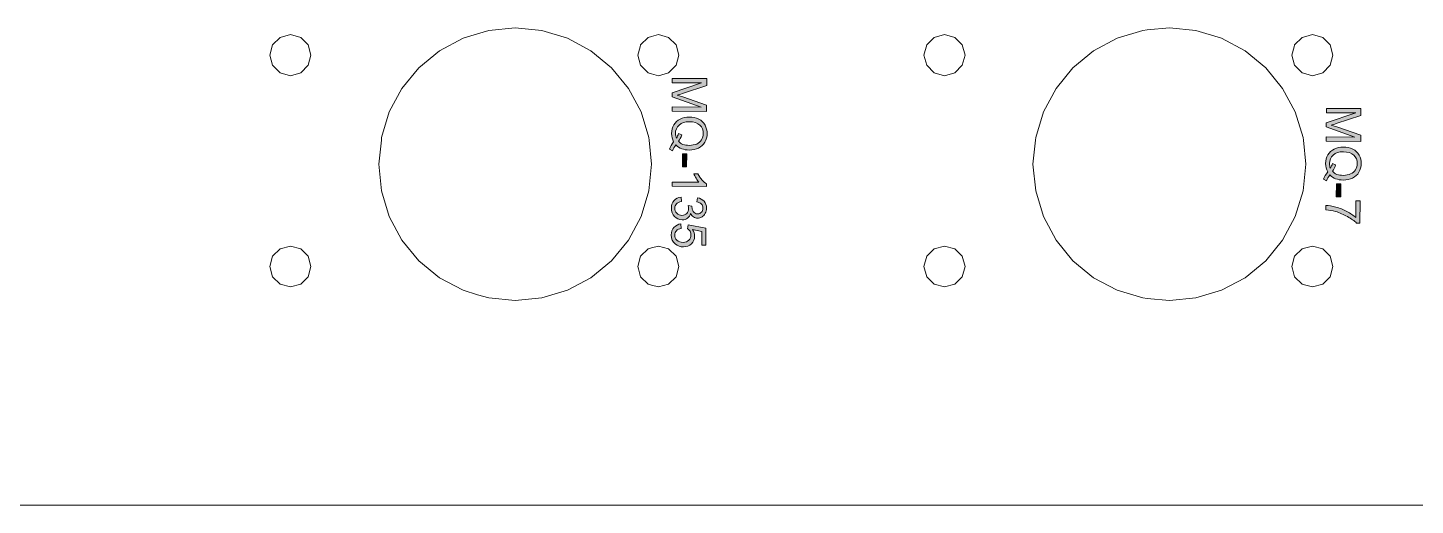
# Model space of a CAD drawing. Header units: inches. Extents: x -141 to 256, y 168 to 398.
# Drawn here: x -31.2 to 70.7, y 288.2 to 323.3 of the extents above; entities that cross this region are included whole.
import ezdxf

# ---------------------------------------------------------------- set-up
doc = ezdxf.new("R2010")
doc.units = ezdxf.units.IN
doc.header["$MEASUREMENT"] = 0
doc.layers.add('Capa 1', color=7, linetype='Continuous')

# ---------------------------------------------------------------- blocks, each defined once
blk = doc.blocks.new('block 8')
at = {"layer": 'Capa 1', "true_color": 0x575756}
h = blk.add_hatch(color=251, dxfattribs=at)
h.dxf.hatch_style = 2
edge = h.paths.add_edge_path()
edge.add_spline(control_points=[(16.15, 319.54), (16.15, 319.54), (18.68, 319.53), (18.68, 319.53), (18.68, 319.53), (18.68, 319.02), (18.68, 319.02), (18.68, 319.02), (16.89, 318.43), (16.89, 318.43), (16.72, 318.38), (16.6, 318.34), (16.51, 318.31), (16.61, 318.28), (16.74, 318.24), (16.92, 318.18), (16.92, 318.18), (18.67, 317.57), (18.67, 317.57), (18.67, 317.57), (18.67, 317.12), (18.67, 317.12), (18.67, 317.12), (16.15, 317.13), (16.15, 317.13), (16.15, 317.13), (16.15, 317.45), (16.15, 317.45), (16.15, 317.45), (18.26, 317.44), (18.26, 317.44), (18.26, 317.44), (16.15, 318.18), (16.15, 318.18), (16.15, 318.18), (16.15, 318.48), (16.15, 318.48), (16.15, 318.48), (18.3, 319.21), (18.3, 319.21), (18.3, 319.21), (16.15, 319.21), (16.15, 319.21), (16.15, 319.21), (16.15, 319.54), (16.15, 319.54)], knot_values=[0, 0, 0, 0, 1, 1, 1, 2, 2, 2, 3, 3, 3, 4, 4, 4, 5, 5, 5, 6, 6, 6, 7, 7, 7, 8, 8, 8, 9, 9, 9, 10, 10, 10, 11, 11, 11, 12, 12, 12, 13, 13, 13, 14, 14, 14, 15, 15, 15, 15], degree=3, periodic=1)
h = blk.add_hatch(color=251, dxfattribs=at)
h.dxf.hatch_style = 2
edge = h.paths.add_edge_path()
edge.add_spline(control_points=[(16.41, 314.67), (16.3, 314.52), (16.22, 314.37), (16.17, 314.24), (16.17, 314.24), (15.94, 314.34), (15.94, 314.34), (16.01, 314.52), (16.11, 314.7), (16.25, 314.88), (16.15, 315.07), (16.1, 315.28), (16.1, 315.5), (16.1, 315.73), (16.15, 315.94), (16.27, 316.13), (16.38, 316.31), (16.53, 316.45), (16.73, 316.55), (16.93, 316.65), (17.16, 316.7), (17.41, 316.7), (17.66, 316.7), (17.88, 316.65), (18.09, 316.55), (18.29, 316.45), (18.45, 316.3), (18.55, 316.12), (18.66, 315.93), (18.71, 315.72), (18.71, 315.49), (18.71, 315.26), (18.65, 315.05), (18.54, 314.86), (18.43, 314.67), (18.28, 314.53), (18.08, 314.43), (17.88, 314.33), (17.65, 314.29), (17.4, 314.29), (17.19, 314.29), (17.01, 314.32), (16.84, 314.38), (16.67, 314.45), (16.53, 314.54), (16.41, 314.67)], knot_values=[0, 0, 0, 0, 1, 1, 1, 2, 2, 2, 3, 3, 3, 4, 4, 4, 5, 5, 5, 6, 6, 6, 7, 7, 7, 8, 8, 8, 9, 9, 9, 10, 10, 10, 11, 11, 11, 12, 12, 12, 13, 13, 13, 14, 14, 14, 15, 15, 15, 15], degree=3, periodic=1)
edge = h.paths.add_edge_path()
edge.add_spline(control_points=[(16.84, 315.41), (16.78, 315.21), (16.7, 315.05), (16.6, 314.93), (16.77, 314.73), (17.04, 314.63), (17.4, 314.63), (17.61, 314.63), (17.79, 314.67), (17.94, 314.73), (18.09, 314.8), (18.21, 314.9), (18.3, 315.04), (18.38, 315.17), (18.42, 315.32), (18.42, 315.49), (18.42, 315.74), (18.34, 315.94), (18.17, 316.11), (18, 316.27), (17.74, 316.36), (17.41, 316.36), (17.08, 316.36), (16.83, 316.28), (16.65, 316.12), (16.47, 315.96), (16.38, 315.75), (16.38, 315.5), (16.38, 315.38), (16.41, 315.26), (16.45, 315.16), (16.52, 315.26), (16.57, 315.37), (16.6, 315.49), (16.6, 315.49), (16.84, 315.41), (16.84, 315.41)], knot_values=[0, 0, 0, 0, 1, 1, 1, 2, 2, 2, 3, 3, 3, 4, 4, 4, 5, 5, 5, 6, 6, 6, 7, 7, 7, 8, 8, 8, 9, 9, 9, 10, 10, 10, 11, 11, 11, 12, 12, 12, 12], degree=3, periodic=1)
h = blk.add_hatch(color=251, dxfattribs=at)
h.dxf.hatch_style = 2
h.paths.add_polyline_path([(16.89, 314), (17.21, 314), (17.2, 313.05), (16.89, 313.05)])
h = blk.add_hatch(color=251, dxfattribs=at)
h.dxf.hatch_style = 2
edge = h.paths.add_edge_path()
edge.add_spline(control_points=[(16.13, 311.63), (16.13, 311.63), (16.13, 311.94), (16.13, 311.94), (16.13, 311.94), (18.1, 311.93), (18.1, 311.93), (18.03, 312), (17.96, 312.1), (17.89, 312.22), (17.82, 312.34), (17.77, 312.45), (17.73, 312.55), (17.73, 312.55), (18.03, 312.55), (18.03, 312.55), (18.11, 312.38), (18.21, 312.22), (18.33, 312.09), (18.44, 311.96), (18.55, 311.87), (18.66, 311.82), (18.66, 311.82), (18.66, 311.62), (18.66, 311.62), (18.66, 311.62), (16.13, 311.63), (16.13, 311.63)], knot_values=[0, 0, 0, 0, 1, 1, 1, 2, 2, 2, 3, 3, 3, 4, 4, 4, 5, 5, 5, 6, 6, 6, 7, 7, 7, 8, 8, 8, 9, 9, 9, 9], degree=3, periodic=1)
h = blk.add_hatch(color=251, dxfattribs=at)
h.dxf.hatch_style = 2
edge = h.paths.add_edge_path()
edge.add_spline(control_points=[(16.79, 310.83), (16.79, 310.83), (16.83, 310.52), (16.83, 310.52), (16.66, 310.48), (16.53, 310.42), (16.45, 310.34), (16.37, 310.25), (16.33, 310.15), (16.33, 310.03), (16.33, 309.88), (16.38, 309.76), (16.48, 309.66), (16.58, 309.55), (16.71, 309.5), (16.86, 309.5), (17, 309.5), (17.12, 309.55), (17.21, 309.64), (17.3, 309.73), (17.35, 309.85), (17.35, 310), (17.35, 310.05), (17.34, 310.13), (17.32, 310.21), (17.32, 310.21), (17.59, 310.18), (17.59, 310.18), (17.59, 310.16), (17.59, 310.14), (17.59, 310.13), (17.59, 310), (17.62, 309.88), (17.69, 309.77), (17.76, 309.67), (17.86, 309.61), (18.01, 309.61), (18.12, 309.61), (18.21, 309.65), (18.29, 309.73), (18.36, 309.8), (18.4, 309.9), (18.4, 310.02), (18.4, 310.15), (18.37, 310.25), (18.29, 310.33), (18.21, 310.41), (18.1, 310.46), (17.95, 310.48), (17.95, 310.48), (18.01, 310.79), (18.01, 310.79), (18.21, 310.75), (18.37, 310.67), (18.49, 310.53), (18.6, 310.4), (18.66, 310.23), (18.66, 310.03), (18.66, 309.89), (18.63, 309.77), (18.57, 309.65), (18.51, 309.53), (18.43, 309.45), (18.33, 309.38), (18.22, 309.32), (18.11, 309.29), (18, 309.29), (17.89, 309.29), (17.79, 309.32), (17.7, 309.38), (17.61, 309.44), (17.54, 309.53), (17.49, 309.64), (17.45, 309.49), (17.38, 309.38), (17.27, 309.3), (17.16, 309.21), (17.03, 309.17), (16.87, 309.17), (16.64, 309.17), (16.46, 309.26), (16.31, 309.42), (16.15, 309.58), (16.08, 309.78), (16.08, 310.03), (16.08, 310.25), (16.14, 310.43), (16.28, 310.58), (16.41, 310.72), (16.58, 310.81), (16.79, 310.83)], knot_values=[0, 0, 0, 0, 1, 1, 1, 2, 2, 2, 3, 3, 3, 4, 4, 4, 5, 5, 5, 6, 6, 6, 7, 7, 7, 8, 8, 8, 9, 9, 9, 10, 10, 10, 11, 11, 11, 12, 12, 12, 13, 13, 13, 14, 14, 14, 15, 15, 15, 16, 16, 16, 17, 17, 17, 18, 18, 18, 19, 19, 19, 20, 20, 20, 21, 21, 21, 22, 22, 22, 23, 23, 23, 24, 24, 24, 25, 25, 25, 26, 26, 26, 27, 27, 27, 28, 28, 28, 29, 29, 29, 30, 30, 30, 30], degree=3, periodic=1)
h = blk.add_hatch(color=251, dxfattribs=at)
h.dxf.hatch_style = 2
edge = h.paths.add_edge_path()
edge.add_spline(control_points=[(16.78, 308.87), (16.78, 308.87), (16.81, 308.54), (16.81, 308.54), (16.65, 308.52), (16.53, 308.46), (16.45, 308.37), (16.37, 308.29), (16.33, 308.18), (16.33, 308.06), (16.33, 307.91), (16.38, 307.78), (16.49, 307.68), (16.61, 307.57), (16.76, 307.52), (16.94, 307.52), (17.12, 307.52), (17.26, 307.57), (17.36, 307.67), (17.46, 307.77), (17.52, 307.9), (17.52, 308.06), (17.52, 308.16), (17.49, 308.25), (17.45, 308.33), (17.4, 308.41), (17.35, 308.47), (17.27, 308.52), (17.27, 308.52), (17.31, 308.81), (17.31, 308.81), (17.31, 308.81), (18.61, 308.56), (18.61, 308.56), (18.61, 308.56), (18.6, 307.31), (18.6, 307.31), (18.6, 307.31), (18.31, 307.31), (18.31, 307.31), (18.31, 307.31), (18.31, 308.31), (18.31, 308.31), (18.31, 308.31), (17.63, 308.45), (17.63, 308.45), (17.74, 308.3), (17.79, 308.14), (17.79, 307.97), (17.79, 307.75), (17.71, 307.57), (17.56, 307.42), (17.4, 307.27), (17.21, 307.19), (16.97, 307.19), (16.74, 307.19), (16.54, 307.26), (16.38, 307.39), (16.17, 307.56), (16.07, 307.78), (16.07, 308.06), (16.07, 308.29), (16.14, 308.47), (16.27, 308.62), (16.4, 308.76), (16.57, 308.85), (16.78, 308.87)], knot_values=[0, 0, 0, 0, 1, 1, 1, 2, 2, 2, 3, 3, 3, 4, 4, 4, 5, 5, 5, 6, 6, 6, 7, 7, 7, 8, 8, 8, 9, 9, 9, 10, 10, 10, 11, 11, 11, 12, 12, 12, 13, 13, 13, 14, 14, 14, 15, 15, 15, 16, 16, 16, 17, 17, 17, 18, 18, 18, 19, 19, 19, 20, 20, 20, 21, 21, 21, 22, 22, 22, 22], degree=3, periodic=1)
at = {"layer": 'Capa 1', "lineweight": 0}
blk.add_lwpolyline([(16.89, 314), (17.21, 314), (17.2, 313.05), (16.89, 313.05), (16.89, 314)], dxfattribs=at)
for points, knots in [([(16.15, 319.54), (16.15, 319.54), (18.68, 319.53), (18.68, 319.53), (18.68, 319.53), (18.68, 319.02), (18.68, 319.02), (18.68, 319.02), (16.89, 318.43), (16.89, 318.43), (16.72, 318.38), (16.6, 318.34), (16.51, 318.31), (16.61, 318.28), (16.74, 318.24), (16.92, 318.18), (16.92, 318.18), (18.67, 317.57), (18.67, 317.57), (18.67, 317.57), (18.67, 317.12), (18.67, 317.12), (18.67, 317.12), (16.15, 317.13), (16.15, 317.13), (16.15, 317.13), (16.15, 317.45), (16.15, 317.45), (16.15, 317.45), (18.26, 317.44), (18.26, 317.44), (18.26, 317.44), (16.15, 318.18), (16.15, 318.18), (16.15, 318.18), (16.15, 318.48), (16.15, 318.48), (16.15, 318.48), (18.3, 319.21), (18.3, 319.21), (18.3, 319.21), (16.15, 319.21), (16.15, 319.21), (16.15, 319.21), (16.15, 319.54), (16.15, 319.54)], [0, 0, 0, 0, 1, 1, 1, 2, 2, 2, 3, 3, 3, 4, 4, 4, 5, 5, 5, 6, 6, 6, 7, 7, 7, 8, 8, 8, 9, 9, 9, 10, 10, 10, 11, 11, 11, 12, 12, 12, 13, 13, 13, 14, 14, 14, 15, 15, 15, 15]), ([(16.41, 314.67), (16.3, 314.52), (16.22, 314.37), (16.17, 314.24), (16.17, 314.24), (15.94, 314.34), (15.94, 314.34), (16.01, 314.52), (16.11, 314.7), (16.25, 314.88), (16.15, 315.07), (16.1, 315.28), (16.1, 315.5), (16.1, 315.73), (16.15, 315.94), (16.27, 316.13), (16.38, 316.31), (16.53, 316.45), (16.73, 316.55), (16.93, 316.65), (17.16, 316.7), (17.41, 316.7), (17.66, 316.7), (17.88, 316.65), (18.09, 316.55), (18.29, 316.45), (18.45, 316.3), (18.55, 316.12), (18.66, 315.93), (18.71, 315.72), (18.71, 315.49), (18.71, 315.26), (18.65, 315.05), (18.54, 314.86), (18.43, 314.67), (18.28, 314.53), (18.08, 314.43), (17.88, 314.33), (17.65, 314.29), (17.4, 314.29), (17.19, 314.29), (17.01, 314.32), (16.84, 314.38), (16.67, 314.45), (16.53, 314.54), (16.41, 314.67)], [0, 0, 0, 0, 1, 1, 1, 2, 2, 2, 3, 3, 3, 4, 4, 4, 5, 5, 5, 6, 6, 6, 7, 7, 7, 8, 8, 8, 9, 9, 9, 10, 10, 10, 11, 11, 11, 12, 12, 12, 13, 13, 13, 14, 14, 14, 15, 15, 15, 15]), ([(16.84, 315.41), (16.78, 315.21), (16.7, 315.05), (16.6, 314.93), (16.77, 314.73), (17.04, 314.63), (17.4, 314.63), (17.61, 314.63), (17.79, 314.67), (17.94, 314.73), (18.09, 314.8), (18.21, 314.9), (18.3, 315.04), (18.38, 315.17), (18.42, 315.32), (18.42, 315.49), (18.42, 315.74), (18.34, 315.94), (18.17, 316.11), (18, 316.27), (17.74, 316.36), (17.41, 316.36), (17.08, 316.36), (16.83, 316.28), (16.65, 316.12), (16.47, 315.96), (16.38, 315.75), (16.38, 315.5), (16.38, 315.38), (16.41, 315.26), (16.45, 315.16), (16.52, 315.26), (16.57, 315.37), (16.6, 315.49), (16.6, 315.49), (16.84, 315.41), (16.84, 315.41)], [0, 0, 0, 0, 1, 1, 1, 2, 2, 2, 3, 3, 3, 4, 4, 4, 5, 5, 5, 6, 6, 6, 7, 7, 7, 8, 8, 8, 9, 9, 9, 10, 10, 10, 11, 11, 11, 12, 12, 12, 12]), ([(16.13, 311.63), (16.13, 311.63), (16.13, 311.94), (16.13, 311.94), (16.13, 311.94), (18.1, 311.93), (18.1, 311.93), (18.03, 312), (17.96, 312.1), (17.89, 312.22), (17.82, 312.34), (17.77, 312.45), (17.73, 312.55), (17.73, 312.55), (18.03, 312.55), (18.03, 312.55), (18.11, 312.38), (18.21, 312.22), (18.33, 312.09), (18.44, 311.96), (18.55, 311.87), (18.66, 311.82), (18.66, 311.82), (18.66, 311.62), (18.66, 311.62), (18.66, 311.62), (16.13, 311.63), (16.13, 311.63)], [0, 0, 0, 0, 1, 1, 1, 2, 2, 2, 3, 3, 3, 4, 4, 4, 5, 5, 5, 6, 6, 6, 7, 7, 7, 8, 8, 8, 9, 9, 9, 9]), ([(16.79, 310.83), (16.79, 310.83), (16.83, 310.52), (16.83, 310.52), (16.66, 310.48), (16.53, 310.42), (16.45, 310.34), (16.37, 310.25), (16.33, 310.15), (16.33, 310.03), (16.33, 309.88), (16.38, 309.76), (16.48, 309.66), (16.58, 309.55), (16.71, 309.5), (16.86, 309.5), (17, 309.5), (17.12, 309.55), (17.21, 309.64), (17.3, 309.73), (17.35, 309.85), (17.35, 310), (17.35, 310.05), (17.34, 310.13), (17.32, 310.21), (17.32, 310.21), (17.59, 310.18), (17.59, 310.18), (17.59, 310.16), (17.59, 310.14), (17.59, 310.13), (17.59, 310), (17.62, 309.88), (17.69, 309.77), (17.76, 309.67), (17.86, 309.61), (18.01, 309.61), (18.12, 309.61), (18.21, 309.65), (18.29, 309.73), (18.36, 309.8), (18.4, 309.9), (18.4, 310.02), (18.4, 310.15), (18.37, 310.25), (18.29, 310.33), (18.21, 310.41), (18.1, 310.46), (17.95, 310.48), (17.95, 310.48), (18.01, 310.79), (18.01, 310.79), (18.21, 310.75), (18.37, 310.67), (18.49, 310.53), (18.6, 310.4), (18.66, 310.23), (18.66, 310.03), (18.66, 309.89), (18.63, 309.77), (18.57, 309.65), (18.51, 309.53), (18.43, 309.45), (18.33, 309.38), (18.22, 309.32), (18.11, 309.29), (18, 309.29), (17.89, 309.29), (17.79, 309.32), (17.7, 309.38), (17.61, 309.44), (17.54, 309.53), (17.49, 309.64), (17.45, 309.49), (17.38, 309.38), (17.27, 309.3), (17.16, 309.21), (17.03, 309.17), (16.87, 309.17), (16.64, 309.17), (16.46, 309.26), (16.31, 309.42), (16.15, 309.58), (16.08, 309.78), (16.08, 310.03), (16.08, 310.25), (16.14, 310.43), (16.28, 310.58), (16.41, 310.72), (16.58, 310.81), (16.79, 310.83)], [0, 0, 0, 0, 1, 1, 1, 2, 2, 2, 3, 3, 3, 4, 4, 4, 5, 5, 5, 6, 6, 6, 7, 7, 7, 8, 8, 8, 9, 9, 9, 10, 10, 10, 11, 11, 11, 12, 12, 12, 13, 13, 13, 14, 14, 14, 15, 15, 15, 16, 16, 16, 17, 17, 17, 18, 18, 18, 19, 19, 19, 20, 20, 20, 21, 21, 21, 22, 22, 22, 23, 23, 23, 24, 24, 24, 25, 25, 25, 26, 26, 26, 27, 27, 27, 28, 28, 28, 29, 29, 29, 30, 30, 30, 30]), ([(16.78, 308.87), (16.78, 308.87), (16.81, 308.54), (16.81, 308.54), (16.65, 308.52), (16.53, 308.46), (16.45, 308.37), (16.37, 308.29), (16.33, 308.18), (16.33, 308.06), (16.33, 307.91), (16.38, 307.78), (16.49, 307.68), (16.61, 307.57), (16.76, 307.52), (16.94, 307.52), (17.12, 307.52), (17.26, 307.57), (17.36, 307.67), (17.46, 307.77), (17.52, 307.9), (17.52, 308.06), (17.52, 308.16), (17.49, 308.25), (17.45, 308.33), (17.4, 308.41), (17.35, 308.47), (17.27, 308.52), (17.27, 308.52), (17.31, 308.81), (17.31, 308.81), (17.31, 308.81), (18.61, 308.56), (18.61, 308.56), (18.61, 308.56), (18.6, 307.31), (18.6, 307.31), (18.6, 307.31), (18.31, 307.31), (18.31, 307.31), (18.31, 307.31), (18.31, 308.31), (18.31, 308.31), (18.31, 308.31), (17.63, 308.45), (17.63, 308.45), (17.74, 308.3), (17.79, 308.14), (17.79, 307.97), (17.79, 307.75), (17.71, 307.57), (17.56, 307.42), (17.4, 307.27), (17.21, 307.19), (16.97, 307.19), (16.74, 307.19), (16.54, 307.26), (16.38, 307.39), (16.17, 307.56), (16.07, 307.78), (16.07, 308.06), (16.07, 308.29), (16.14, 308.47), (16.27, 308.62), (16.4, 308.76), (16.57, 308.85), (16.78, 308.87)], [0, 0, 0, 0, 1, 1, 1, 2, 2, 2, 3, 3, 3, 4, 4, 4, 5, 5, 5, 6, 6, 6, 7, 7, 7, 8, 8, 8, 9, 9, 9, 10, 10, 10, 11, 11, 11, 12, 12, 12, 13, 13, 13, 14, 14, 14, 15, 15, 15, 16, 16, 16, 17, 17, 17, 18, 18, 18, 19, 19, 19, 20, 20, 20, 21, 21, 21, 22, 22, 22, 22])]:
    blk.add_open_spline(points, degree=3, knots=knots, dxfattribs=at)
blk = doc.blocks.new('block 9')
at = {"layer": 'Capa 1', "true_color": 0x575756}
h = blk.add_hatch(color=251, dxfattribs=at)
h.dxf.hatch_style = 2
edge = h.paths.add_edge_path()
edge.add_spline(control_points=[(64.15, 317.34), (64.15, 317.34), (66.67, 317.33), (66.67, 317.33), (66.67, 317.33), (66.67, 316.82), (66.67, 316.82), (66.67, 316.82), (64.88, 316.23), (64.88, 316.23), (64.72, 316.18), (64.59, 316.14), (64.51, 316.11), (64.6, 316.08), (64.73, 316.04), (64.91, 315.98), (64.91, 315.98), (66.67, 315.37), (66.67, 315.37), (66.67, 315.37), (66.67, 314.92), (66.67, 314.92), (66.67, 314.92), (64.14, 314.93), (64.14, 314.93), (64.14, 314.93), (64.14, 315.25), (64.14, 315.25), (64.14, 315.25), (66.25, 315.24), (66.25, 315.24), (66.25, 315.24), (64.14, 315.98), (64.14, 315.98), (64.14, 315.98), (64.14, 316.28), (64.14, 316.28), (64.14, 316.28), (66.3, 317.01), (66.3, 317.01), (66.3, 317.01), (64.15, 317.01), (64.15, 317.01), (64.15, 317.01), (64.15, 317.34), (64.15, 317.34)], knot_values=[0, 0, 0, 0, 1, 1, 1, 2, 2, 2, 3, 3, 3, 4, 4, 4, 5, 5, 5, 6, 6, 6, 7, 7, 7, 8, 8, 8, 9, 9, 9, 10, 10, 10, 11, 11, 11, 12, 12, 12, 13, 13, 13, 14, 14, 14, 15, 15, 15, 15], degree=3, periodic=1)
h = blk.add_hatch(color=251, dxfattribs=at)
h.dxf.hatch_style = 2
edge = h.paths.add_edge_path()
edge.add_spline(control_points=[(64.4, 312.47), (64.29, 312.32), (64.22, 312.18), (64.17, 312.04), (64.17, 312.04), (63.93, 312.14), (63.93, 312.14), (64, 312.32), (64.1, 312.5), (64.25, 312.68), (64.14, 312.87), (64.09, 313.08), (64.09, 313.31), (64.09, 313.53), (64.15, 313.74), (64.26, 313.93), (64.37, 314.11), (64.53, 314.26), (64.73, 314.35), (64.93, 314.45), (65.15, 314.5), (65.4, 314.5), (65.65, 314.5), (65.88, 314.45), (66.08, 314.35), (66.29, 314.25), (66.44, 314.1), (66.55, 313.92), (66.65, 313.73), (66.71, 313.52), (66.7, 313.29), (66.7, 313.06), (66.65, 312.85), (66.54, 312.66), (66.43, 312.47), (66.27, 312.33), (66.07, 312.23), (65.87, 312.14), (65.65, 312.09), (65.4, 312.09), (65.19, 312.09), (65, 312.12), (64.83, 312.18), (64.67, 312.25), (64.52, 312.34), (64.4, 312.47)], knot_values=[0, 0, 0, 0, 1, 1, 1, 2, 2, 2, 3, 3, 3, 4, 4, 4, 5, 5, 5, 6, 6, 6, 7, 7, 7, 8, 8, 8, 9, 9, 9, 10, 10, 10, 11, 11, 11, 12, 12, 12, 13, 13, 13, 14, 14, 14, 15, 15, 15, 15], degree=3, periodic=1)
edge = h.paths.add_edge_path()
edge.add_spline(control_points=[(64.83, 313.21), (64.78, 313.01), (64.7, 312.86), (64.59, 312.73), (64.77, 312.53), (65.04, 312.43), (65.4, 312.43), (65.6, 312.43), (65.78, 312.47), (65.93, 312.54), (66.09, 312.6), (66.2, 312.71), (66.29, 312.84), (66.37, 312.97), (66.42, 313.12), (66.42, 313.29), (66.42, 313.54), (66.33, 313.75), (66.16, 313.91), (65.99, 314.07), (65.74, 314.16), (65.4, 314.16), (65.07, 314.16), (64.82, 314.08), (64.64, 313.92), (64.47, 313.76), (64.38, 313.55), (64.38, 313.3), (64.38, 313.18), (64.4, 313.06), (64.44, 312.96), (64.51, 313.06), (64.56, 313.17), (64.59, 313.29), (64.59, 313.29), (64.83, 313.21), (64.83, 313.21)], knot_values=[0, 0, 0, 0, 1, 1, 1, 2, 2, 2, 3, 3, 3, 4, 4, 4, 5, 5, 5, 6, 6, 6, 7, 7, 7, 8, 8, 8, 9, 9, 9, 10, 10, 10, 11, 11, 11, 12, 12, 12, 12], degree=3, periodic=1)
h = blk.add_hatch(color=251, dxfattribs=at)
h.dxf.hatch_style = 2
h.paths.add_polyline_path([(64.89, 311.8), (65.2, 311.8), (65.2, 310.85), (64.88, 310.85)])
h = blk.add_hatch(color=251, dxfattribs=at)
h.dxf.hatch_style = 2
edge = h.paths.add_edge_path()
edge.add_spline(control_points=[(66.32, 310.57), (66.32, 310.57), (66.62, 310.57), (66.62, 310.57), (66.62, 310.57), (66.61, 308.93), (66.61, 308.93), (66.61, 308.93), (66.37, 308.93), (66.37, 308.93), (66.2, 309.09), (65.97, 309.25), (65.69, 309.41), (65.41, 309.57), (65.12, 309.69), (64.82, 309.78), (64.61, 309.84), (64.37, 309.88), (64.12, 309.9), (64.12, 309.9), (64.12, 310.22), (64.12, 310.22), (64.32, 310.22), (64.56, 310.18), (64.84, 310.1), (65.12, 310.03), (65.4, 309.92), (65.66, 309.78), (65.92, 309.64), (66.14, 309.49), (66.32, 309.33), (66.32, 309.33), (66.32, 310.57), (66.32, 310.57)], knot_values=[0, 0, 0, 0, 1, 1, 1, 2, 2, 2, 3, 3, 3, 4, 4, 4, 5, 5, 5, 6, 6, 6, 7, 7, 7, 8, 8, 8, 9, 9, 9, 10, 10, 10, 11, 11, 11, 11], degree=3, periodic=1)
at = {"layer": 'Capa 1', "lineweight": 0}
blk.add_lwpolyline([(64.89, 311.8), (65.2, 311.8), (65.2, 310.85), (64.88, 310.85), (64.89, 311.8)], dxfattribs=at)
for points, knots in [([(64.15, 317.34), (64.15, 317.34), (66.67, 317.33), (66.67, 317.33), (66.67, 317.33), (66.67, 316.82), (66.67, 316.82), (66.67, 316.82), (64.88, 316.23), (64.88, 316.23), (64.72, 316.18), (64.59, 316.14), (64.51, 316.11), (64.6, 316.08), (64.73, 316.04), (64.91, 315.98), (64.91, 315.98), (66.67, 315.37), (66.67, 315.37), (66.67, 315.37), (66.67, 314.92), (66.67, 314.92), (66.67, 314.92), (64.14, 314.93), (64.14, 314.93), (64.14, 314.93), (64.14, 315.25), (64.14, 315.25), (64.14, 315.25), (66.25, 315.24), (66.25, 315.24), (66.25, 315.24), (64.14, 315.98), (64.14, 315.98), (64.14, 315.98), (64.14, 316.28), (64.14, 316.28), (64.14, 316.28), (66.3, 317.01), (66.3, 317.01), (66.3, 317.01), (64.15, 317.01), (64.15, 317.01), (64.15, 317.01), (64.15, 317.34), (64.15, 317.34)], [0, 0, 0, 0, 1, 1, 1, 2, 2, 2, 3, 3, 3, 4, 4, 4, 5, 5, 5, 6, 6, 6, 7, 7, 7, 8, 8, 8, 9, 9, 9, 10, 10, 10, 11, 11, 11, 12, 12, 12, 13, 13, 13, 14, 14, 14, 15, 15, 15, 15]), ([(64.4, 312.47), (64.29, 312.32), (64.22, 312.18), (64.17, 312.04), (64.17, 312.04), (63.93, 312.14), (63.93, 312.14), (64, 312.32), (64.1, 312.5), (64.25, 312.68), (64.14, 312.87), (64.09, 313.08), (64.09, 313.31), (64.09, 313.53), (64.15, 313.74), (64.26, 313.93), (64.37, 314.11), (64.53, 314.26), (64.73, 314.35), (64.93, 314.45), (65.15, 314.5), (65.4, 314.5), (65.65, 314.5), (65.88, 314.45), (66.08, 314.35), (66.29, 314.25), (66.44, 314.1), (66.55, 313.92), (66.65, 313.73), (66.71, 313.52), (66.7, 313.29), (66.7, 313.06), (66.65, 312.85), (66.54, 312.66), (66.43, 312.47), (66.27, 312.33), (66.07, 312.23), (65.87, 312.14), (65.65, 312.09), (65.4, 312.09), (65.19, 312.09), (65, 312.12), (64.83, 312.18), (64.67, 312.25), (64.52, 312.34), (64.4, 312.47)], [0, 0, 0, 0, 1, 1, 1, 2, 2, 2, 3, 3, 3, 4, 4, 4, 5, 5, 5, 6, 6, 6, 7, 7, 7, 8, 8, 8, 9, 9, 9, 10, 10, 10, 11, 11, 11, 12, 12, 12, 13, 13, 13, 14, 14, 14, 15, 15, 15, 15]), ([(64.83, 313.21), (64.78, 313.01), (64.7, 312.86), (64.59, 312.73), (64.77, 312.53), (65.04, 312.43), (65.4, 312.43), (65.6, 312.43), (65.78, 312.47), (65.93, 312.54), (66.09, 312.6), (66.2, 312.71), (66.29, 312.84), (66.37, 312.97), (66.42, 313.12), (66.42, 313.29), (66.42, 313.54), (66.33, 313.75), (66.16, 313.91), (65.99, 314.07), (65.74, 314.16), (65.4, 314.16), (65.07, 314.16), (64.82, 314.08), (64.64, 313.92), (64.47, 313.76), (64.38, 313.55), (64.38, 313.3), (64.38, 313.18), (64.4, 313.06), (64.44, 312.96), (64.51, 313.06), (64.56, 313.17), (64.59, 313.29), (64.59, 313.29), (64.83, 313.21), (64.83, 313.21)], [0, 0, 0, 0, 1, 1, 1, 2, 2, 2, 3, 3, 3, 4, 4, 4, 5, 5, 5, 6, 6, 6, 7, 7, 7, 8, 8, 8, 9, 9, 9, 10, 10, 10, 11, 11, 11, 12, 12, 12, 12]), ([(66.32, 310.57), (66.32, 310.57), (66.62, 310.57), (66.62, 310.57), (66.62, 310.57), (66.61, 308.93), (66.61, 308.93), (66.61, 308.93), (66.37, 308.93), (66.37, 308.93), (66.2, 309.09), (65.97, 309.25), (65.69, 309.41), (65.41, 309.57), (65.12, 309.69), (64.82, 309.78), (64.61, 309.84), (64.37, 309.88), (64.12, 309.9), (64.12, 309.9), (64.12, 310.22), (64.12, 310.22), (64.32, 310.22), (64.56, 310.18), (64.84, 310.1), (65.12, 310.03), (65.4, 309.92), (65.66, 309.78), (65.92, 309.64), (66.14, 309.49), (66.32, 309.33), (66.32, 309.33), (66.32, 310.57), (66.32, 310.57)], [0, 0, 0, 0, 1, 1, 1, 2, 2, 2, 3, 3, 3, 4, 4, 4, 5, 5, 5, 6, 6, 6, 7, 7, 7, 8, 8, 8, 9, 9, 9, 10, 10, 10, 11, 11, 11, 11])]:
    blk.add_open_spline(points, degree=3, knots=knots, dxfattribs=at)

msp = doc.modelspace()

# ---------------------------------------------------------------- linework, layer by layer
at = {"layer": 'Capa 1', "lineweight": 0}
for points in [[(-5.18, 311.3), (-4.62, 309.42), (-3.69, 307.69), (-2.45, 306.17), (-0.93, 304.93), (0.8, 304.01), (1.86, 303.68), (2.68, 303.44), (4.63, 303.25), (6.58, 303.44), (8.45, 304.01), (10.18, 304.93), (11.7, 306.17), (12.94, 307.69), (13.87, 309.42), (14.44, 311.3), (14.63, 313.25), (14.46, 315.02), (14.44, 315.2), (13.87, 317.08), (12.94, 318.81), (11.7, 320.32), (10.18, 321.56), (8.45, 322.49), (6.58, 323.06), (4.63, 323.25), (2.68, 323.06), (1.86, 322.81), (0.8, 322.49), (-0.93, 321.56), (-2.45, 320.32), (-3.69, 318.81), (-4.62, 317.08), (-5.18, 315.2), (-5.2, 315.02), (-5.38, 313.25), (-5.18, 311.3)], [(56.45, 304.01), (58.18, 304.93), (59.7, 306.17), (60.94, 307.69), (61.87, 309.42), (62.44, 311.3), (62.63, 313.25), (62.46, 315.02), (62.44, 315.2), (61.87, 317.08), (60.94, 318.81), (59.7, 320.32), (58.18, 321.56), (56.45, 322.49), (54.58, 323.06), (52.63, 323.25), (51.01, 323.09), (50.68, 323.06), (48.8, 322.49), (47.07, 321.56), (45.55, 320.32), (44.31, 318.81), (43.38, 317.08), (42.82, 315.2), (42.8, 315.02), (42.62, 313.25), (42.82, 311.3), (43.38, 309.42), (44.31, 307.69), (45.55, 306.17), (47.07, 304.93), (48.8, 304.01), (50.68, 303.44), (51.01, 303.4), (52.63, 303.25), (54.58, 303.44), (56.45, 304.01)], [(-13.18, 320.5), (-12.63, 319.95), (-11.87, 319.74), (-11.12, 319.95), (-10.57, 320.5), (-10.37, 321.25), (-10.57, 322), (-11.12, 322.55), (-11.87, 322.75), (-12.63, 322.55), (-13.18, 322), (-13.38, 321.25), (-13.18, 320.5)], [(16.43, 322), (15.88, 322.55), (15.13, 322.75), (14.63, 322.62), (14.37, 322.55), (13.82, 322), (13.78, 321.85), (13.62, 321.25), (13.82, 320.5), (13.93, 320.39), (14.37, 319.95), (14.63, 319.88), (15.13, 319.74), (15.88, 319.95), (16.43, 320.5), (16.63, 321.25), (16.43, 322)], [(37.43, 322), (36.88, 322.55), (36.13, 322.75), (35.37, 322.55), (34.82, 322), (34.62, 321.25), (34.82, 320.5), (35.37, 319.95), (36.13, 319.74), (36.88, 319.95), (37.43, 320.5), (37.63, 321.25), (37.43, 322)], [(63.88, 322.55), (63.13, 322.75), (62.63, 322.62), (62.37, 322.55), (61.82, 322), (61.78, 321.85), (61.62, 321.25), (61.82, 320.5), (61.93, 320.39), (62.37, 319.95), (62.63, 319.88), (63.13, 319.74), (63.88, 319.95), (64.43, 320.5), (64.63, 321.25), (64.43, 322), (63.88, 322.55)], [(-11.12, 304.45), (-10.57, 305), (-10.37, 305.75), (-10.57, 306.5), (-11.12, 307.05), (-11.87, 307.25), (-12.63, 307.05), (-13.18, 306.5), (-13.38, 305.75), (-13.18, 305), (-12.63, 304.45), (-11.87, 304.25), (-11.12, 304.45)], [(14.37, 307.05), (13.82, 306.5), (13.62, 305.75), (13.67, 305.59), (13.82, 305), (14.37, 304.45), (14.63, 304.38), (15.13, 304.25), (15.88, 304.45), (16.43, 305), (16.63, 305.75), (16.43, 306.5), (15.88, 307.05), (15.13, 307.25), (14.63, 307.12), (14.37, 307.05)], [(37.43, 305), (37.63, 305.75), (37.43, 306.5), (36.88, 307.05), (36.13, 307.25), (35.37, 307.05), (34.82, 306.5), (34.62, 305.75), (34.82, 305), (35.37, 304.45), (36.13, 304.25), (36.88, 304.45), (37.43, 305)], [(61.62, 305.75), (61.67, 305.59), (61.82, 305), (62.37, 304.45), (62.63, 304.38), (63.13, 304.25), (63.88, 304.45), (64.43, 305), (64.63, 305.75), (64.43, 306.5), (63.88, 307.05), (63.13, 307.25), (62.63, 307.12), (62.37, 307.05), (61.82, 306.5), (61.62, 305.75)], [(80.63, 288.25), (65.63, 288.25), (64.63, 288.25), (42.62, 288.25), (34.62, 288.25), (33.63, 288.25), (32.63, 288.25), (17.63, 288.25), (16.63, 288.25), (16.63, 288.25), (-5.38, 288.25), (-13.38, 288.25), (-14.37, 288.25), (-15.37, 288.25), (-30.37, 288.25), (-30.37, 288.25), (-31.37, 288.25), (-69.38, 288.25), (-70.37, 288.25), (-70.37, 288.25)]]:
    msp.add_lwpolyline(points, dxfattribs=at)

# ---------------------------------------------------------------- block references
at = {"layer": 'Capa 1'}
for name in ['block 8', 'block 9']:
    msp.add_blockref(name, (0, 0), dxfattribs=at)

doc.saveas('drawing.dxf')
